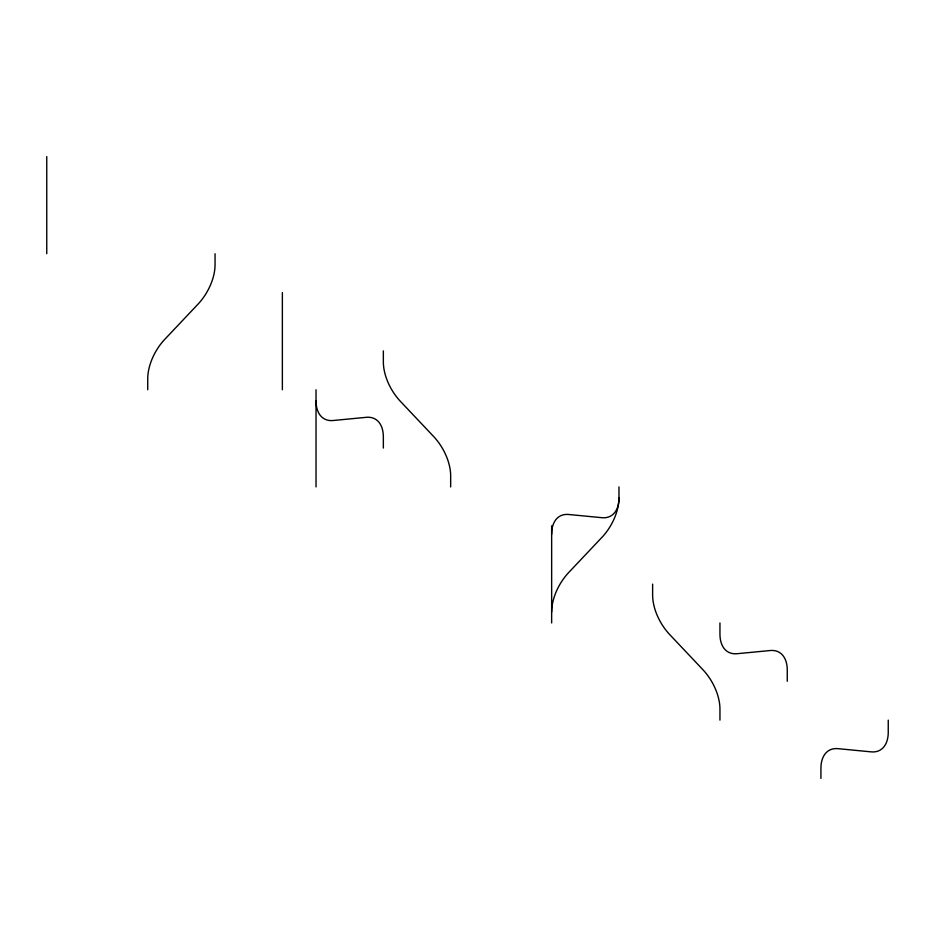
<?xml version="1.0" encoding="UTF-8"?>
<svg xmlns="http://www.w3.org/2000/svg" width="935" height="935" viewBox="0 0 935 935"><rect width="100%" height="100%" fill="white"/><g stroke="black" fill="none" stroke-linecap="round" stroke-linejoin="round"><path stroke-width="1.4" d="M888.25 720.137L888.25 732.117A39.27 22.674 60 0 1 871.163 751.857L838.017 748.666A39.27 22.674 60 0 0 820.93 768.395L820.93 778.434M787.27 681.264L787.27 670.255A39.27 22.674 -60 0 0 770.183 650.526L737.037 653.717A39.27 22.674 -60 0 1 719.95 633.977L719.95 622.967M719.95 720.137L719.95 709.127A39.27 22.674 60 0 0 702.863 669.659L669.717 634.585A39.27 22.674 60 0 1 652.63 595.116L652.63 584.106M618.97 486.936L618.97 497.946A39.27 22.674 -60 0 1 601.883 537.415L568.737 572.489A39.27 22.674 -60 0 0 551.65 611.957M551.65 525.797L551.65 622.967M450.67 486.936L450.67 475.927A39.27 22.674 60 0 0 433.583 436.458L400.437 401.384A39.27 22.674 60 0 1 383.35 361.915L383.35 350.906M383.35 448.064L383.35 437.054A39.27 22.674 -60 0 0 366.263 417.326L333.117 420.516A39.27 22.674 -60 0 1 316.03 400.776M316.03 389.766L316.03 486.936M282.37 292.597L282.37 389.766M215.05 253.736L215.05 264.745A39.27 22.674 -60 0 1 197.963 304.214L164.817 339.288A39.27 22.674 -60 0 0 147.73 378.757L147.73 389.766M46.75 156.566L46.75 253.736M618.97 497.946A39.27 22.674 60 0 1 601.883 517.686L568.737 514.495A39.27 22.674 60 0 0 551.65 534.224"/></g></svg>
